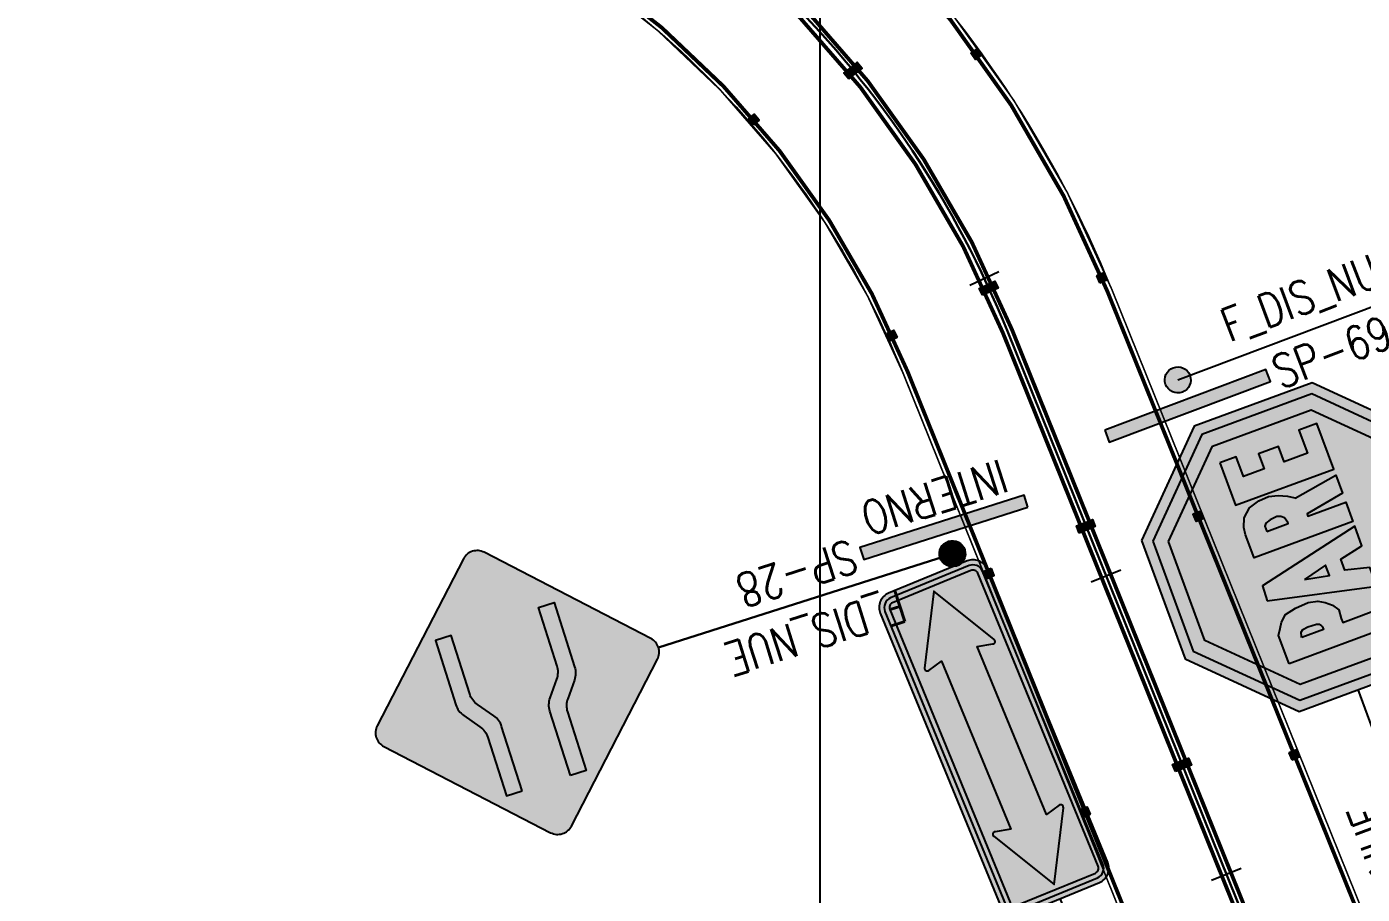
# Model space of a CAD drawing. Header units: metres. Extents: x 5050567 to 5051779, y 2427177 to 2427777.
# Drawn here: x 5050975.3 to 5051016.87, y 2427469.98 to 2427496.96 of the extents above; entities that cross this region are included whole.
import ezdxf
from ezdxf.enums import TextEntityAlignment as Align

# ---------------------------------------------------------------- set-up
doc = ezdxf.new("R2010")
doc.units = ezdxf.units.M
for name, color, linetype in [('C-ROAD-EJE PROYECTADO', 1, 'Continuous'), ('CVD-ALI-STA-MIN-CD', 7, 'Continuous'), ('GEN-COORD-PAR', 8, 'Continuous'), ('Sen_Vert_Preventivas', 7, 'Continuous'), ('Sen_Vert_Reglamentarias', 7, 'Continuous'), ('SPI-C-ROAD-CNTR-N', 1, 'Continuous'), ('TACHAS', 7, 'Continuous')]:
    doc.layers.add(name, color=color, linetype=linetype)
doc.layers.add('SEN_BASE_DEM', color=7, linetype='Continuous', lineweight=13, true_color=0xffffff)
doc.styles.add('TEXTO_ACCION_FASE', font='romans.shx', dxfattribs={"width": 0.8})

# ---------------------------------------------------------------- blocks, each defined once
blk = doc.blocks.new('th-')
at = {"layer": 'TACHAS', "true_color": 0xffffff}
h = blk.add_hatch(color=7, dxfattribs=at)
h.dxf.hatch_style = 1
h.paths.add_polyline_path([(0, -0.118), (-0.236, -0.118), (-0.236, 0.118), (0, 0.118)])
at = {"layer": 'TACHAS'}
for points in [[(-0.005, 0.112), (-0.076, 0.102), (-0.076, 0.015), (-0.074, 0.013), (-0.005, 0.004)], [(-0.005, -0.002), (-0.076, 0.008), (-0.076, -0.081), (-0.005, -0.11)]]:
    blk.add_hatch(color=1, dxfattribs=at).paths.add_polyline_path(points)
at = {"layer": 'TACHAS', "color": 7, "lineweight": 0, "ltscale": 10}
blk.add_line((-0.076, 0.015), (-0.074, 0.013), dxfattribs=at)
at = {"layer": 'TACHAS', "color": 18, "lineweight": 30, "true_color": 0x000000}
blk.add_lwpolyline([(0, -0.118), (-0.236, -0.118), (-0.236, 0.118), (0, 0.118)], close=True, dxfattribs=at)
at = {"layer": 'TACHAS', "color": 18, "lineweight": 5, "true_color": 0x000000, "const_width": 0.0004}
for points in [[(-0.236, -0.118), (0, -0.118), (0, 0.118), (-0.236, 0.118)], [(-0.082, 0.107), (-0.154, 0.107), (-0.154, -0.085), (-0.082, -0.085)], [(-0.076, -0.081), (-0.005, -0.11), (-0.005, -0.002), (-0.076, 0.008)]]:
    blk.add_lwpolyline(points, close=True, dxfattribs=at)
at = {"layer": 'TACHAS', "color": 18, "lineweight": 5, "true_color": 0x000000}
for points, const_width in [([(-0.236, 0.118), (-0.154, 0.107)], 0.0004), ([(-0.231, 0.112), (-0.231, 0.004)], 0.000182), ([(-0.16, 0.102), (-0.16, 0.004), (-0.231, 0.004)], 0.0004), ([(0, 0.118), (-0.082, 0.107)], 0.0004), ([(-0.005, 0.004), (-0.005, 0.112), (-0.076, 0.102), (-0.076, 0.013), (-0.005, 0.004)], 0.0004), ([(-0.231, -0.11), (-0.231, -0.002), (-0.16, -0.002), (-0.16, -0.081)], 0.0004), ([(-0.231, -0.11), (-0.16, -0.081)], 0.0004), ([(0, -0.118), (-0.082, -0.085)], 0.0004)]:
    blk.add_lwpolyline(points, dxfattribs=dict(at, const_width=const_width))
for points in [[(-0.231, 0.112, 0.0004, 0.0004, 0), (-0.16, 0.102, 0.000182, 0.000182, 0)], [(-0.236, -0.118, 0.0004, 0.0004, 0), (-0.154, -0.085, 0.000182, 0.000182, 0)]]:
    blk.add_lwpolyline(points, format="xyseb", dxfattribs=at)
blk = doc.blocks.new('THAD')
at = {"layer": 'TACHAS'}
h = blk.add_hatch(color=50, dxfattribs=at)
h.paths.add_polyline_path([(-0.118, 0.261), (-0.118, 0.025), (0.118, 0.025), (0.118, 0.261), (0.036, 0.25), (0.036, 0.058), (-0.036, 0.058), (-0.036, 0.25)])
h.paths.add_polyline_path([(-0.042, 0.245), (-0.042, 0.146), (-0.113, 0.146), (-0.113, 0.254)], flags=16)
h.paths.add_polyline_path([(0.042, 0.245), (0.113, 0.254), (0.113, 0.146), (0.042, 0.156)], flags=16)
h.paths.add_polyline_path([(-0.042, 0.141), (-0.042, 0.061), (-0.113, 0.033), (-0.113, 0.141)], flags=16)
h.paths.add_polyline_path([(0.042, 0.15), (0.113, 0.141), (0.113, 0.033), (0.042, 0.061)], flags=16)
for color, points in [(50, [(0.036, 0.25), (0.118, 0.261), (-0.118, 0.261), (-0.036, 0.25)]), (40, [(-0.113, 0.146), (-0.042, 0.146), (-0.042, 0.245), (-0.113, 0.254)]), (40, [(-0.042, 0.141), (-0.113, 0.141), (-0.113, 0.033), (-0.042, 0.061)]), (40, [(0.042, 0.245), (0.042, 0.157), (0.044, 0.156), (0.113, 0.146), (0.113, 0.254)]), (40, [(0.042, 0.15), (0.042, 0.061), (0.113, 0.033), (0.113, 0.141)]), (50, [(0.036, -0.05), (0.118, -0.039), (-0.118, -0.039), (-0.036, -0.05)]), (40, [(-0.113, -0.154), (-0.042, -0.154), (-0.042, -0.055), (-0.113, -0.046)]), (40, [(-0.042, -0.159), (-0.113, -0.159), (-0.113, -0.267), (-0.042, -0.239)]), (40, [(0.042, -0.055), (0.042, -0.143), (0.044, -0.144), (0.113, -0.154), (0.113, -0.046)]), (40, [(0.042, -0.15), (0.042, -0.239), (0.113, -0.267), (0.113, -0.159)])]:
    blk.add_hatch(color=color, dxfattribs=at).paths.add_polyline_path(points)
for points in [[(-0.036, 0.25), (-0.036, 0.058), (0.036, 0.058), (0.036, 0.25)], [(-0.036, -0.05), (-0.036, -0.242), (0.036, -0.242), (0.036, -0.05)]]:
    blk.add_hatch(color=50, dxfattribs=at).paths.add_polyline_path(points, flags=17)
h = blk.add_hatch(color=50, dxfattribs=at)
h.paths.add_polyline_path([(-0.118, -0.039), (-0.118, -0.275), (0.118, -0.275), (0.118, -0.039), (0.036, -0.05), (0.036, -0.242), (-0.036, -0.242), (-0.036, -0.05)])
h.paths.add_polyline_path([(-0.042, -0.055), (-0.042, -0.154), (-0.113, -0.154), (-0.113, -0.046)], flags=16)
h.paths.add_polyline_path([(0.042, -0.055), (0.113, -0.046), (0.113, -0.154), (0.042, -0.144)], flags=16)
h.paths.add_polyline_path([(-0.042, -0.159), (-0.042, -0.239), (-0.113, -0.267), (-0.113, -0.159)], flags=16)
h.paths.add_polyline_path([(0.042, -0.15), (0.113, -0.159), (0.113, -0.267), (0.042, -0.239)], flags=16)
at = {"layer": 'TACHAS', "color": 7, "lineweight": 0, "ltscale": 10}
for p, q in [((0.042, 0.157), (0.044, 0.156)), ((0.042, -0.143), (0.044, -0.144))]:
    blk.add_line(p, q, dxfattribs=at)
at = {"layer": 'TACHAS', "color": 7, "true_color": 0xffffff}
for points in [[(0.118, 0.025), (-0.118, 0.025), (-0.118, 0.261), (0.118, 0.261)], [(0.118, -0.275), (-0.118, -0.275), (-0.118, -0.039), (0.118, -0.039)]]:
    blk.add_lwpolyline(points, close=True, dxfattribs=at)
at = {"layer": 'TACHAS', "color": 18, "lineweight": 0, "true_color": 0x000000, "const_width": 0.0004}
for points in [[(-0.118, 0.025), (0.118, 0.025), (0.118, 0.261), (-0.118, 0.261)], [(0.036, 0.25), (-0.036, 0.25), (-0.036, 0.058), (0.036, 0.058)], [(0.042, 0.061), (0.113, 0.033), (0.113, 0.141), (0.042, 0.15)], [(-0.118, -0.275), (0.118, -0.275), (0.118, -0.039), (-0.118, -0.039)], [(0.036, -0.05), (-0.036, -0.05), (-0.036, -0.242), (0.036, -0.242)], [(0.042, -0.239), (0.113, -0.267), (0.113, -0.159), (0.042, -0.15)]]:
    blk.add_lwpolyline(points, close=True, dxfattribs=at)
for points in [[(-0.118, 0.261), (-0.036, 0.25)], [(-0.118, 0.025), (-0.036, 0.058)], [(-0.042, 0.245), (-0.042, 0.146), (-0.113, 0.146)], [(-0.113, 0.033), (-0.113, 0.141), (-0.042, 0.141), (-0.042, 0.061)], [(-0.113, 0.033), (-0.042, 0.061)], [(0.118, 0.261), (0.036, 0.25)], [(0.118, 0.025), (0.036, 0.058)], [(0.113, 0.146), (0.113, 0.254), (0.042, 0.245), (0.042, 0.156), (0.113, 0.146)], [(-0.118, -0.039), (-0.036, -0.05)], [(-0.118, -0.275), (-0.036, -0.242)], [(-0.042, -0.055), (-0.042, -0.154), (-0.113, -0.154)], [(-0.113, -0.267), (-0.113, -0.159), (-0.042, -0.159), (-0.042, -0.239)], [(-0.113, -0.267), (-0.042, -0.239)], [(0.118, -0.039), (0.036, -0.05)], [(0.118, -0.275), (0.036, -0.242)], [(0.113, -0.154), (0.113, -0.046), (0.042, -0.055), (0.042, -0.144), (0.113, -0.154)]]:
    blk.add_lwpolyline(points, dxfattribs=at)
at = {"layer": 'TACHAS', "color": 18, "lineweight": 0, "true_color": 0x000000}
for points in [[(-0.113, 0.254, 0.0004, 0.0004, 0), (-0.042, 0.245, 0.000182, 0.000182, 0)], [(-0.113, -0.046, 0.0004, 0.0004, 0), (-0.042, -0.055, 0.000182, 0.000182, 0)]]:
    blk.add_lwpolyline(points, format="xyseb", dxfattribs=at)
blk = doc.blocks.new('*U89')
h = blk.add_hatch(color=40)
edge = h.paths.add_edge_path()
edge.add_line((18.186, -5.586), (23.348, -0.424))
edge.add_arc((22.924, 0), 0.6, 315, 405)
edge.add_line((23.348, 0.424), (18.186, 5.586))
edge.add_arc((17.762, 5.162), 0.6, 45, 135)
edge.add_line((17.338, 5.586), (12.176, 0.424))
edge.add_arc((12.6, 0), 0.6, 135, 225)
edge.add_line((12.176, -0.424), (17.338, -5.586))
edge.add_arc((17.762, -5.162), 0.6, 225, 315)
at = {"true_color": 0x000000}
h = blk.add_hatch(color=18, dxfattribs=at)
edge = h.paths.add_edge_path()
edge.add_line((18.08, -5.48), (23.242, -0.318))
edge.add_arc((22.924, 0), 0.45, 315, 405)
edge.add_line((23.242, 0.318), (18.08, 5.48))
edge.add_arc((17.762, 5.162), 0.45, 45, 135)
edge.add_line((17.444, 5.48), (12.282, 0.318))
edge.add_arc((12.6, 0), 0.45, 135, 225)
edge.add_line((12.282, -0.318), (17.444, -5.48))
edge.add_arc((17.762, -5.162), 0.45, 225, 315)
edge = h.paths.add_edge_path(flags=16)
edge.add_line((17.974, -5.374), (23.136, -0.212))
edge.add_arc((22.924, 0), 0.3, 315, 405)
edge.add_line((23.136, 0.212), (17.974, 5.374))
edge.add_arc((17.762, 5.162), 0.3, 45, 135)
edge.add_line((17.55, 5.374), (12.388, 0.212))
edge.add_arc((12.6, 0), 0.3, 135, 225)
edge.add_line((12.388, -0.212), (17.55, -5.374))
edge.add_arc((17.762, -5.162), 0.3, 225, 315)
blk.add_hatch(color=18, dxfattribs=at).paths.add_polyline_path([(17.882, 3.638), (17.35, 3.604), (16.887, 3.518), (16.682, 3.364), (16.356, 3.107), (16.116, 2.867), (15.893, 2.61), (15.67, 1.853), (15.67, -0.629), (14.892, -0.629), (16.253, -2.805), (17.556, -0.629), (16.836, -0.629), (16.836, 1.667), (16.887, 1.976), (17.11, 2.199), (17.299, 2.387), (17.539, 2.49), (17.985, 2.473), (18.276, 2.336), (18.516, 2.13), (18.619, 1.907), (18.671, 1.839), (18.671, -0.06), (18.671, -2.736), (19.837, -2.736), (19.837, -2.543), (19.837, 1.993), (19.682, 2.319), (19.477, 2.73), (19.202, 3.073), (18.911, 3.278), (18.585, 3.467), (18.311, 3.587)])
h = blk.add_hatch(color=7)
edge = h.paths.add_edge_path()
edge.add_ellipse((0, 0), major_axis=(-0.358, 0.358), ratio=1, start_angle=225, end_angle=225)
blk.add_hatch(color=7).paths.add_polyline_path([(3.351, -0.833), (-3.351, -0.833), (-3.351, -1.326), (3.351, -1.326)])
at = {"color": 18, "linetype": 'Continuous', "lineweight": -3, "true_color": 0x000000}
for points in [[(17.338, -5.586, 0.414214), (18.186, -5.586), (23.348, -0.424, 0.414214), (23.348, 0.424), (18.186, 5.586, 0.414214), (17.338, 5.586), (12.176, 0.424, 0.198912), (12, 0)], [(12, 0, 0.198912), (12.176, -0.424), (17.338, -5.586)]]:
    blk.add_lwpolyline(points, format="xyb", dxfattribs=at)
at = {"color": 18, "true_color": 0x000000}
blk.add_lwpolyline([(17.882, 3.638), (17.35, 3.604), (16.887, 3.518), (16.682, 3.364), (16.356, 3.107), (16.116, 2.867), (15.893, 2.61), (15.67, 1.853), (15.67, -0.629), (14.892, -0.629), (16.253, -2.805), (17.556, -0.629), (16.836, -0.629), (16.836, 1.667), (16.887, 1.976), (17.11, 2.199), (17.299, 2.387), (17.539, 2.49), (17.985, 2.473), (18.276, 2.336), (18.516, 2.13), (18.619, 1.907), (18.671, 1.839), (18.671, -0.06), (18.671, -2.736), (19.837, -2.736), (19.837, -2.543), (19.837, 1.993), (19.682, 2.319), (19.477, 2.73), (19.202, 3.073), (18.911, 3.278), (18.585, 3.467), (18.311, 3.587)], close=True, dxfattribs=at)
at = {"color": 7}
blk.add_lwpolyline([(0, 0), (12, 0)], dxfattribs=at)
blk.add_lwpolyline([(-3.351, -0.833), (-3.351, -1.326), (3.351, -1.326), (3.351, -0.833)], close=True, dxfattribs=at)
blk.add_ellipse((0, 0), major_axis=(-0.358, 0.358), ratio=1, start_param=3.926991, end_param=10.210176, dxfattribs=at)
at = {"style": 'TEXTO_ACCION_FASE', "width": 0.8}
blk.add_text('SP-69', height=1.3, dxfattribs=at).set_placement((6, -1.1), align=Align.MIDDLE_CENTER)
for tag, p in [('FASE_ACCION', (6, 1.3)), ('INTERNO', (0, -2.3))]:
    blk.add_attdef(tag, text='', height=1.3, dxfattribs=at).set_placement(p, align=Align.MIDDLE_CENTER)
blk = doc.blocks.new('*U97')
h = blk.add_hatch(color=40)
edge = h.paths.add_edge_path()
edge.add_line((18.186, -5.586), (23.348, -0.424))
edge.add_arc((22.924, 0), 0.6, 315, 405)
edge.add_line((23.348, 0.424), (18.186, 5.586))
edge.add_arc((17.762, 5.162), 0.6, 45, 135)
edge.add_line((17.338, 5.586), (12.176, 0.424))
edge.add_arc((12.6, 0), 0.6, 135, 225)
edge.add_line((12.176, -0.424), (17.338, -5.586))
edge.add_arc((17.762, -5.162), 0.6, 225, 315)
h = blk.add_hatch(color=40)
edge = h.paths.add_edge_path()
edge.add_line((18.186, -5.586), (23.348, -0.424))
edge.add_arc((22.924, 0), 0.6, 315, 405)
edge.add_line((23.348, 0.424), (18.186, 5.586))
edge.add_arc((17.762, 5.162), 0.6, 45, 135)
edge.add_line((17.338, 5.586), (12.176, 0.424))
edge.add_arc((12.6, 0), 0.6, 135, 225)
edge.add_line((12.176, -0.424), (17.338, -5.586))
edge.add_arc((17.762, -5.162), 0.6, 225, 315)
at = {"true_color": 0x000000}
h = blk.add_hatch(color=18, dxfattribs=at)
edge = h.paths.add_edge_path()
edge.add_line((18.08, -5.48), (23.242, -0.318))
edge.add_arc((22.924, 0), 0.45, 315, 405)
edge.add_line((23.242, 0.318), (18.08, 5.48))
edge.add_arc((17.762, 5.162), 0.45, 45, 135)
edge.add_line((17.444, 5.48), (12.282, 0.318))
edge.add_arc((12.6, 0), 0.45, 135, 225)
edge.add_line((12.282, -0.318), (17.444, -5.48))
edge.add_arc((17.762, -5.162), 0.45, 225, 315)
edge = h.paths.add_edge_path(flags=16)
edge.add_line((17.974, -5.374), (23.136, -0.212))
edge.add_arc((22.924, 0), 0.3, 315, 405)
edge.add_line((23.136, 0.212), (17.974, 5.374))
edge.add_arc((17.762, 5.162), 0.3, 45, 135)
edge.add_line((17.55, 5.374), (12.388, 0.212))
edge.add_arc((12.6, 0), 0.3, 135, 225)
edge.add_line((12.388, -0.212), (17.55, -5.374))
edge.add_arc((17.762, -5.162), 0.3, 225, 315)
h = blk.add_hatch(color=18, dxfattribs=at)
edge = h.paths.add_edge_path()
edge.add_line((18.08, -5.48), (23.242, -0.318))
edge.add_arc((22.924, 0), 0.45, 315, 405)
edge.add_line((23.242, 0.318), (18.08, 5.48))
edge.add_arc((17.762, 5.162), 0.45, 45, 135)
edge.add_line((17.444, 5.48), (12.282, 0.318))
edge.add_arc((12.6, 0), 0.45, 135, 225)
edge.add_line((12.282, -0.318), (17.444, -5.48))
edge.add_arc((17.762, -5.162), 0.45, 225, 315)
edge = h.paths.add_edge_path(flags=16)
edge.add_line((17.974, -5.374), (23.136, -0.212))
edge.add_arc((22.924, 0), 0.3, 315, 405)
edge.add_line((23.136, 0.212), (17.974, 5.374))
edge.add_arc((17.762, 5.162), 0.3, 45, 135)
edge.add_line((17.55, 5.374), (12.388, 0.212))
edge.add_arc((12.6, 0), 0.3, 135, 225)
edge.add_line((12.388, -0.212), (17.55, -5.374))
edge.add_arc((17.762, -5.162), 0.3, 225, 315)
h = blk.add_hatch(color=18, dxfattribs=at)
edge = h.paths.add_edge_path()
edge.add_line((16.777, 3.7), (16.777, 1.072))
edge.add_arc((15.977, 1.072), 0.8, 322.4314, 360, ccw=False)
edge.add_line((16.611, 0.584), (16.143, -0.024))
edge.add_arc((16.777, -0.512), 0.8, 142.4314, 180)
edge.add_line((15.977, -0.512), (15.977, -2.9))
edge.add_line((15.977, -2.9), (15.337, -2.9))
edge.add_line((15.337, -2.9), (15.337, -0.272))
edge.add_arc((16.137, -0.272), 0.8, 142.4314, 180, ccw=False)
edge.add_line((15.503, 0.216), (15.971, 0.824))
edge.add_arc((15.337, 1.312), 0.8, 322.4314, 360)
edge.add_line((16.137, 1.312), (16.137, 3.7))
edge.add_line((16.137, 3.7), (16.777, 3.7))
edge = h.paths.add_edge_path()
edge.add_line((18.747, 3.7), (18.747, 1.072))
edge.add_arc((19.547, 1.072), 0.8, 180, 217.5686)
edge.add_line((18.913, 0.584), (19.381, -0.024))
edge.add_arc((18.747, -0.512), 0.8, 0, 37.5686, ccw=False)
edge.add_line((19.547, -0.512), (19.547, -2.9))
edge.add_line((19.547, -2.9), (20.187, -2.9))
edge.add_line((20.187, -2.9), (20.187, -0.272))
edge.add_arc((19.387, -0.272), 0.8, 360, 397.5686)
edge.add_line((20.021, 0.216), (19.553, 0.824))
edge.add_arc((20.187, 1.312), 0.8, 180, 217.5686, ccw=False)
edge.add_line((19.387, 1.312), (19.387, 3.7))
edge.add_line((19.387, 3.7), (18.747, 3.7))
h = blk.add_hatch(color=18, dxfattribs=at)
edge = h.paths.add_edge_path()
edge.add_line((16.777, 3.7), (16.777, 1.072))
edge.add_arc((15.977, 1.072), 0.8, -37.5686, 0, ccw=False)
edge.add_line((16.611, 0.584), (16.143, -0.024))
edge.add_arc((16.777, -0.512), 0.8, 142.4314, 180)
edge.add_line((15.977, -0.512), (15.977, -2.9))
edge.add_line((15.977, -2.9), (15.337, -2.9))
edge.add_line((15.337, -2.9), (15.337, -0.272))
edge.add_arc((16.137, -0.272), 0.8, 142.4314, 180, ccw=False)
edge.add_line((15.503, 0.216), (15.971, 0.824))
edge.add_arc((15.337, 1.312), 0.8, 322.4314, 360)
edge.add_line((16.137, 1.312), (16.137, 3.7))
edge.add_line((16.137, 3.7), (16.777, 3.7))
edge = h.paths.add_edge_path()
edge.add_line((18.747, 3.7), (18.747, 1.072))
edge.add_arc((19.547, 1.072), 0.8, 180, 217.5686)
edge.add_line((18.913, 0.584), (19.381, -0.024))
edge.add_arc((18.747, -0.512), 0.8, 0, 37.5686, ccw=False)
edge.add_line((19.547, -0.512), (19.547, -2.9))
edge.add_line((19.547, -2.9), (20.187, -2.9))
edge.add_line((20.187, -2.9), (20.187, -0.272))
edge.add_arc((19.387, -0.272), 0.8, 360, 397.5686)
edge.add_line((20.021, 0.216), (19.553, 0.824))
edge.add_arc((20.187, 1.312), 0.8, 180, 217.5686, ccw=False)
edge.add_line((19.387, 1.312), (19.387, 3.7))
edge.add_line((19.387, 3.7), (18.747, 3.7))
blk.add_hatch(color=250).paths.add_polyline_path([(3.351, -0.833), (-3.351, -0.833), (-3.351, -1.326), (3.351, -1.326)])
at = {"color": 18, "linetype": 'Continuous', "lineweight": -3, "true_color": 0x000000}
blk.add_lwpolyline([(17.338, -5.586, 0.414214), (18.186, -5.586), (23.348, -0.424, 0.414214), (23.348, 0.424), (18.186, 5.586, 0.414214), (17.338, 5.586), (12.176, 0.424, 0.414214), (12.176, -0.424)], format="xyb", close=True, dxfattribs=at)
blk.add_lwpolyline([(17.338, -5.586, 0.414214), (18.186, -5.586), (23.348, -0.424, 0.414214), (23.348, 0.424), (18.186, 5.586, 0.414214), (17.338, 5.586), (12.176, 0.424, 0.414214), (12.176, -0.424)], format="xyb", close=True, dxfattribs=at)
at = {"color": 18, "true_color": 0x000000}
for points in [[(16.777, 3.7), (16.777, 1.072, -0.165408), (16.611, 0.584), (16.143, -0.024, 0.165408), (15.977, -0.512), (15.977, -2.9), (15.337, -2.9), (15.337, -0.272, -0.165408), (15.503, 0.216), (15.971, 0.824, 0.165408), (16.137, 1.312), (16.137, 3.7)], [(16.777, 3.7), (16.777, 1.072, -0.165408), (16.611, 0.584), (16.143, -0.024, 0.165408), (15.977, -0.512), (15.977, -2.9), (15.337, -2.9), (15.337, -0.272, -0.165408), (15.503, 0.216), (15.971, 0.824, 0.165408), (16.137, 1.312), (16.137, 3.7)], [(18.747, 3.7), (18.747, 1.072, 0.165408), (18.913, 0.584), (19.381, -0.024, -0.165408), (19.547, -0.512), (19.547, -2.9), (20.187, -2.9), (20.187, -0.272, 0.165408), (20.021, 0.216), (19.553, 0.824, -0.165408), (19.387, 1.312), (19.387, 3.7)], [(18.747, 3.7), (18.747, 1.072, 0.165408), (18.913, 0.584), (19.381, -0.024, -0.165408), (19.547, -0.512), (19.547, -2.9), (20.187, -2.9), (20.187, -0.272, 0.165408), (20.021, 0.216), (19.553, 0.824, -0.165408), (19.387, 1.312), (19.387, 3.7)]]:
    blk.add_lwpolyline(points, format="xyb", close=True, dxfattribs=at)
at = {"color": 250, "const_width": 0.5}
blk.add_lwpolyline([(0.25, 0, 1), (-0.25, 0, 1)], format="xyb", close=True, dxfattribs=at)
at = {"color": 250}
blk.add_lwpolyline([(0, 0), (12, 0)], dxfattribs=at)
for points in [[(0, 0), (12, 0)], [(-3.351, -0.833), (-3.351, -1.326), (3.351, -1.326), (3.351, -0.833)]]:
    blk.add_lwpolyline(points, close=True, dxfattribs=at)
blk.add_ellipse((0, 0), major_axis=(-0.358, 0.358), ratio=1, start_param=3.926991, end_param=10.210176, dxfattribs=at)
at = {"style": 'TEXTO_ACCION_FASE', "width": 0.8}
blk.add_text('SP-28', height=1.3, dxfattribs=at).set_placement((6, -1.1), align=Align.MIDDLE_CENTER)
for tag, p in [('FASE_ACCION', (6, 1.3)), ('INTERNO', (0, -2.3))]:
    blk.add_attdef(tag, text='', height=1.3, dxfattribs=at).set_placement(p, align=Align.MIDDLE_CENTER)
blk = doc.blocks.new('*U102')
at = {"true_color": 0x000000}
h = blk.add_hatch(color=18, dxfattribs=at)
edge = h.paths.add_edge_path(flags=16)
edge.add_arc((25.921, -1.374), 0.1, 166.3423, 299.1139)
edge.add_line((25.97, -1.462), (28.595, 0))
edge.add_line((28.595, 0), (25.97, 1.462))
edge.add_arc((25.921, 1.374), 0.1, 60.8861, 193.6577)
edge.add_line((25.824, 1.351), (25.97, 0.75))
edge.add_line((25.97, 0.75), (18.895, 0.75))
edge.add_line((18.895, 0.75), (19.041, 1.351))
edge.add_arc((18.944, 1.374), 0.1, 346.3423, 479.1139)
edge.add_line((18.895, 1.462), (16.27, 0))
edge.add_line((16.27, 0), (18.895, -1.462))
edge.add_arc((18.944, -1.374), 0.1, 240.8861, 373.6577)
edge.add_line((19.041, -1.351), (18.895, -0.75))
edge.add_line((18.895, -0.75), (25.97, -0.75))
edge.add_line((25.97, -0.75), (25.824, -1.351))
edge = h.paths.add_edge_path()
edge.add_arc((28.594, -1.65), 0.6, 270, 360)
edge.add_line((29.194, -1.65), (29.194, 1.65))
edge.add_arc((28.594, 1.65), 0.6, 0, 90)
edge.add_line((28.594, 2.25), (16.271, 2.25))
edge.add_arc((16.271, 1.65), 0.6, 90, 180)
edge.add_line((15.671, 1.65), (15.671, -1.65))
edge.add_arc((16.271, -1.65), 0.6, 180, 270)
edge.add_line((16.271, -2.25), (28.594, -2.25))
at = {"true_color": 0xffffff}
h = blk.add_hatch(color=7, dxfattribs=at)
edge = h.paths.add_edge_path(flags=16)
edge.add_arc((28.594, -1.65), 0.2, 270, 360)
edge.add_line((28.794, -1.65), (28.794, 1.65))
edge.add_arc((28.594, 1.65), 0.2, 0, 90)
edge.add_line((28.594, 1.85), (16.271, 1.85))
edge.add_arc((16.271, 1.65), 0.2, 90, 180)
edge.add_line((16.071, 1.65), (16.071, -1.65))
edge.add_arc((16.271, -1.65), 0.2, 180, 270)
edge.add_line((16.271, -1.85), (28.594, -1.85))
edge = h.paths.add_edge_path()
edge.add_arc((28.594, -1.65), 0.4, 270, 360)
edge.add_line((28.994, -1.65), (28.994, 1.65))
edge.add_arc((28.594, 1.65), 0.4, 0, 90)
edge.add_line((28.594, 2.05), (16.271, 2.05))
edge.add_arc((16.271, 1.65), 0.4, 90, 180)
edge.add_line((15.871, 1.65), (15.871, -1.65))
edge.add_arc((16.271, -1.65), 0.4, 180, 270)
edge.add_line((16.271, -2.05), (28.594, -2.05))
blk.add_hatch(color=7, dxfattribs=at).paths.add_polyline_path([(18.895, 0.75), (19.041, 1.351, 0.654205), (18.895, 1.462), (16.27, 0), (18.895, -1.462, 0.654205), (19.041, -1.351), (18.895, -0.75), (25.97, -0.75), (25.824, -1.351, 0.654205), (25.97, -1.462), (28.595, 0), (25.97, 1.462, 0.654205), (25.824, 1.351), (25.97, 0.75)])
h = blk.add_hatch(color=250)
edge = h.paths.add_edge_path()
edge.add_ellipse((0, 0), major_axis=(-0.358, 0.358), ratio=1, start_angle=225, end_angle=225)
blk.add_hatch(color=250).paths.add_polyline_path([(3.351, -0.833), (-3.351, -0.833), (-3.351, -1.326), (3.351, -1.326)])
at = {"color": 18, "linetype": 'Continuous', "lineweight": -3, "true_color": 0x000000}
for points in [[(28.594, -2.25, 0.414214), (29.194, -1.65), (29.194, 1.65, 0.414214), (28.594, 2.25), (16.271, 2.25, 0.414214), (15.671, 1.65), (15.671, -1.65, 0.414214), (16.271, -2.25)], [(28.594, -2.05, 0.414214), (28.994, -1.65), (28.994, 1.65, 0.414214), (28.594, 2.05), (16.271, 2.05, 0.414214), (15.871, 1.65), (15.871, -1.65, 0.414214), (16.271, -2.05)], [(28.594, -1.85, 0.414214), (28.794, -1.65), (28.794, 1.65, 0.414214), (28.594, 1.85), (16.271, 1.85, 0.414214), (16.071, 1.65), (16.071, -1.65, 0.414214), (16.271, -1.85)]]:
    blk.add_lwpolyline(points, format="xyb", close=True, dxfattribs=at)
at = {"color": 18, "true_color": 0x000000}
blk.add_lwpolyline([(25.824, -1.351, 0.654205), (25.97, -1.462), (28.595, 0), (25.97, 1.462, 0.654205), (25.824, 1.351), (25.97, 0.75), (18.895, 0.75), (19.041, 1.351, 0.654205), (18.895, 1.462), (16.27, 0), (18.895, -1.462, 0.654205), (19.041, -1.351), (18.895, -0.75), (25.97, -0.75)], format="xyb", close=True, dxfattribs=at)
at = {"color": 250}
blk.add_lwpolyline([(0, 0), (15.671, 0)], dxfattribs=at)
blk.add_lwpolyline([(-3.351, -0.833), (-3.351, -1.326), (3.351, -1.326), (3.351, -0.833)], close=True, dxfattribs=at)
blk.add_ellipse((0, 0), major_axis=(-0.358, 0.358), ratio=1, start_param=3.926991, end_param=10.210176, dxfattribs=at)
at = {"style": 'TEXTO_ACCION_FASE', "width": 0.8}
blk.add_text('SR-39', height=1.3, dxfattribs=at).set_placement((7.835, -1.2), align=Align.MIDDLE_CENTER)
for tag, p in [('FASE_ACCION', (7.835, 1.396)), ('INTERNO', (0, -2.3))]:
    blk.add_attdef(tag, text='', height=1.3, dxfattribs=at).set_placement(p, align=Align.MIDDLE_CENTER)
blk = doc.blocks.new('*U105')
for color, points in [(1, [(15.671, 2.447), (15.671, -2.447), (19.131, -5.908), (24.026, -5.908), (27.486, -2.447), (27.486, 2.447), (24.026, 5.908), (19.131, 5.908)]), (250, [(3.351, -0.833), (-3.351, -0.833), (-3.351, -1.326), (3.351, -1.326)])]:
    blk.add_hatch(color=color).paths.add_polyline_path(points)
at = {"true_color": 0xffffff}
h = blk.add_hatch(color=7, dxfattribs=at)
h.dxf.hatch_style = 1
h.paths.add_polyline_path([(16.072, 2.281), (16.072, -2.281), (19.298, -5.506), (23.859, -5.506), (27.085, -2.281), (27.085, 2.281), (23.859, 5.506), (19.298, 5.506)])
h.paths.add_polyline_path([(19.533, 4.939), (16.64, 2.046), (16.64, -2.046), (19.533, -4.939), (23.624, -4.939), (26.517, -2.046), (26.517, 2.046), (23.624, 4.939)], flags=16)
h.paths.add_polyline_path([(22.67, 1.207), (22.892, 1.207), (23.333, 0.87), (22.67, 0.054)], flags=0)
h = blk.add_hatch(color=7, dxfattribs=at)
h.dxf.hatch_style = 1
h.paths.add_polyline_path([(18.335, 1.363), (18.378, 1.363), (18.538, 1.31), (18.605, 1.213), (18.643, 0.993), (18.621, 0.641), (18.584, 0.542), (18.495, 0.484), (18.444, 0.467), (18.335, 0.467)], flags=16)
h.paths.add_polyline_path([(17.548, 2.177), (18.722, 2.177), (18.952, 2.035), (19.167, 1.897), (19.384, 1.643), (19.495, 1.2), (19.525, 0.661), (19.445, 0.293), (19.297, 0.031), (19.103, -0.195), (18.847, -0.366), (18.501, -0.333), (18.335, -0.339), (18.335, -2.068), (17.548, -2.068)])
h.paths.add_polyline_path([(20.411, 0.479), (20.225, -0.49), (20.651, -0.472)], flags=16)
h.paths.add_polyline_path([(20.134, 2.136), (19.194, -2.068), (19.975, -2.068), (20.212, -1.118), (20.663, -1.118), (20.874, -2.068), (21.683, -2.068), (20.748, 2.097)])
h.paths.add_polyline_path([(22.67, 1.207), (22.67, 0.324), (22.719, 0.324), (22.939, 0.385), (23.032, 0.5), (23.079, 0.642), (23.048, 0.932), (22.987, 1.135), (22.892, 1.207)], flags=16)
h.paths.add_polyline_path([(22.831, 2.033), (23.125, 2.002), (23.471, 1.864), (23.768, 1.532), (23.895, 1.089), (23.926, 0.686), (23.832, 0.313), (23.684, -0.012), (23.52, -0.259), (23.5, -0.274), (23.8, -2.068), (23.05, -2.068), (22.77, -0.498), (22.683, -0.496), (22.683, -2.068), (21.882, -2.068), (21.882, 2.033)])
h.paths.add_polyline_path([(25.81, 2.008), (24.05, 2.007), (24.05, -2.068), (25.934, -2.068), (25.934, -1.32), (24.981, -1.32), (24.981, -0.359), (25.621, -0.359), (25.621, 0.467), (24.994, 0.467), (24.994, 1.324), (25.807, 1.324)])
h = blk.add_hatch(color=250)
edge = h.paths.add_edge_path()
edge.add_ellipse((0, 0), major_axis=(-0.358, 0.358), ratio=1, start_angle=225, end_angle=225)
at = {"color": 1}
for points in [[(24.026, 5.908), (19.131, 5.908), (15.671, 2.447), (15.671, -2.447), (19.131, -5.908), (24.026, -5.908), (27.486, -2.447), (27.486, 2.447)], [(23.859, 5.506), (19.298, 5.506), (16.072, 2.281), (16.072, -2.281), (19.298, -5.506), (23.859, -5.506), (27.085, -2.281), (27.085, 2.281)], [(23.624, 4.939), (26.517, 2.046), (26.517, -2.046), (23.624, -4.939), (19.533, -4.939), (16.64, -2.046), (16.64, 2.046), (19.533, 4.939)]]:
    blk.add_lwpolyline(points, close=True, dxfattribs=at)
at = {"color": 7, "true_color": 0xffffff}
for points in [[(17.548, 2.177), (18.722, 2.177), (18.952, 2.035), (19.167, 1.897), (19.384, 1.643), (19.495, 1.2), (19.525, 0.661), (19.445, 0.293), (19.297, 0.031), (19.103, -0.195), (18.847, -0.366), (18.501, -0.333), (18.335, -0.339), (18.335, -2.068), (17.548, -2.068)], [(20.134, 2.136), (19.194, -2.068), (19.975, -2.068), (20.212, -1.118), (20.663, -1.118), (20.874, -2.068), (21.683, -2.068), (20.748, 2.097)], [(22.831, 2.033), (23.125, 2.002), (23.471, 1.864), (23.768, 1.532), (23.895, 1.089), (23.926, 0.686), (23.832, 0.313), (23.684, -0.012), (23.52, -0.259), (23.5, -0.274), (23.8, -2.068), (23.05, -2.068), (22.77, -0.498), (22.683, -0.496), (22.683, -2.068), (21.882, -2.068), (21.882, 2.033)], [(25.81, 2.008), (24.05, 2.007), (24.05, -2.068), (25.934, -2.068), (25.934, -1.32), (24.981, -1.32), (24.981, -0.359), (25.621, -0.359), (25.621, 0.467), (24.994, 0.467), (24.994, 1.324), (25.807, 1.324)], [(18.335, 1.363), (18.378, 1.363), (18.538, 1.31), (18.605, 1.213), (18.643, 0.993), (18.621, 0.641), (18.584, 0.542), (18.495, 0.484), (18.444, 0.467), (18.335, 0.467)], [(22.67, 1.207), (22.67, 0.324), (22.719, 0.324), (22.939, 0.385), (23.032, 0.5), (23.079, 0.642), (23.048, 0.932), (22.987, 1.135), (22.892, 1.207)], [(20.411, 0.479), (20.225, -0.49), (20.651, -0.472)]]:
    blk.add_lwpolyline(points, close=True, dxfattribs=at)
at = {"color": 250}
blk.add_lwpolyline([(0, 0), (15.671, 0)], dxfattribs=at)
blk.add_lwpolyline([(-3.351, -0.833), (-3.351, -1.326), (3.351, -1.326), (3.351, -0.833)], close=True, dxfattribs=at)
blk.add_ellipse((0, 0), major_axis=(-0.358, 0.358), ratio=1, start_param=3.926991, end_param=10.210176, dxfattribs=at)
at = {"style": 'TEXTO_ACCION_FASE', "width": 0.8}
blk.add_text('SR-01', height=1.3, dxfattribs=at).set_placement((7.835, -1.2), align=Align.MIDDLE_CENTER)
for tag, p in [('FASE_ACCION', (7.835, 1.396)), ('INTERNO', (0, -2.3))]:
    blk.add_attdef(tag, text='', height=1.3, dxfattribs=at).set_placement(p, align=Align.MIDDLE_CENTER)
blk = doc.blocks.new('AeccTickLine')
blk.add_line((0, -0.5), (0, 0.5))

msp = doc.modelspace()

# ---------------------------------------------------------------- linework, layer by layer
at = {"layer": 'C-ROAD-EJE PROYECTADO', "color": 30, "linetype": 'Continuous', "lineweight": -3, "const_width": 0.05, "flags": 128}
for points in [[(5050951.876, 2427414.489, 0.322382), (5050960.644, 2427421.389, 0.188195), (5050959.356, 2427434.047), (5050945.908, 2427460.3, -0.427734), (5050962.312, 2427507.425), (5050962.369, 2427507.451, -0.427167), (5051009.069, 2427488.801), (5051023.348, 2427453.404)], [(5050968.441, 2427408.194, -0.241431), (5050966.631, 2427417.23, 0.213789), (5050965.587, 2427437.238), (5050952.138, 2427463.491, -0.427734), (5050965.214, 2427501.055), (5050965.271, 2427501.081, -0.427167), (5051002.577, 2427486.182), (5051016.837, 2427450.833), (5051023.272, 2427437.247)]]:
    msp.add_lwpolyline(points, format="xyb", dxfattribs=at)
at = {"layer": 'GEN-COORD-PAR', "linetype": 'Continuous'}
msp.add_line((5051000, 2427355.928), (5051000, 2427531.78), dxfattribs=at)
at = {"layer": 'SEN_BASE_DEM'}
for points in [[(5051023.348, 2427453.404), (5051009.069, 2427488.801, 0.427167), (5050962.369, 2427507.451)], [(5050965.271, 2427501.081, -0.427167), (5051002.577, 2427486.182), (5051016.837, 2427450.833), (5051023.272, 2427437.247)]]:
    msp.add_lwpolyline(points, format="xyb", dxfattribs=at)
at = {"layer": 'SEN_BASE_DEM', "const_width": 0.12, "flags": 128}
for points in [[(5051019.314, 2427463.002), (5051008.929, 2427488.745, 0.239316), (5050985.293, 2427509.374)], [(5050967.351, 2427419.956, 0.183811), (5050965.453, 2427437.17), (5050952.005, 2427463.423, -0.427734), (5050965.151, 2427501.191), (5050965.209, 2427501.217, -0.427167), (5051002.716, 2427486.238), (5051016.974, 2427450.893)]]:
    msp.add_lwpolyline(points, format="xyb", dxfattribs=at)
at = {"layer": 'SEN_BASE_DEM', "color": 40, "linetype": 'Continuous', "const_width": 0.12, "flags": 128}
for points in [[(5050960.371, 2427413.69, 0.091692), (5050962.17, 2427415.907), (5050963.133, 2427418.308, 0.217004), (5050962.338, 2427435.574), (5050948.89, 2427461.827, -0.427734), (5050963.7, 2427504.376), (5050963.758, 2427504.402, -0.427167), (5051005.962, 2427487.548), (5051016.133, 2427462.335)], [(5050962.242, 2427412.938, -0.077341), (5050962.379, 2427415.622), (5050963.411, 2427418.196, 0.217004), (5050962.605, 2427435.711), (5050949.157, 2427461.964, -0.427734), (5050963.825, 2427504.103), (5050963.882, 2427504.129, -0.427167), (5051005.684, 2427487.436), (5051015.839, 2427462.26)]]:
    msp.add_lwpolyline(points, format="xyb", dxfattribs=at)
at = {"layer": 'SPI-C-ROAD-CNTR-N', "color": 1, "linetype": 'Continuous', "lineweight": 30, "flags": 128}
msp.add_lwpolyline([(5050961.305, 2427413.346), (5050963.272, 2427418.252, 0.217004), (5050962.471, 2427435.642), (5050949.023, 2427461.896, -0.427734), (5050963.763, 2427504.24), (5050963.82, 2427504.266, -0.427167), (5051005.823, 2427487.492), (5051020.122, 2427452.046)], format="xyb", dxfattribs=at)

# ---------------------------------------------------------------- block references
at = {"layer": 'CVD-ALI-STA-MIN-CD', "color": 7, "linetype": 'Continuous', "lineweight": -3}
for p, rotation in [((5051005.106, 2427489.131), 295.2448742795422), ((5051008.894, 2427479.877), 291.9693611031019), ((5051012.635, 2427470.604), 291.9693611031019)]:
    msp.add_blockref('AeccTickLine', p, dxfattribs=dict(at, rotation=rotation))
at = {"layer": 'SEN_BASE_DEM'}
for name, p, rotation in [('th-', (5051004.786, 2427496.207), 126.1185652881524), ('THAD', (5051001.022, 2427495.6), 309.2837824458147), ('th-', (5050998.008, 2427493.982), 310.6292392047739), ('THAD', (5051005.246, 2427488.831), 294.6394937528479), ('th-', (5051008.717, 2427489.26), 112.8901024852713), ('th-', (5051002.283, 2427487.253), 294.2297316520097), ('th-', (5051011.714, 2427481.842), 111.9693611037527), ('THAD', (5051008.27, 2427481.425), 291.9693611048975), ('th-', (5051005.296, 2427479.842), 291.969361102797), ('th-', (5051014.707, 2427474.423), 111.9693611037527), ('THAD', (5051011.263, 2427474.006), 291.9693611048975), ('th-', (5051008.289, 2427472.423), 291.969361102797)]:
    msp.add_blockref(name, p, dxfattribs=dict(at, rotation=rotation))
at = {"layer": 'Sen_Vert_Preventivas', "xscale": 0.8, "yscale": 0.8, "zscale": 0.8}
for name, p, rotation, values in [('*U89', (5051011.126, 2427485.976), 20.62962644262345, {'FASE_ACCION': 'F_DIS_NUE'}), ('*U97', (5051004.111, 2427480.569), 197.6864126356521, {'INTERNO': 'INTERNO', 'FASE_ACCION': 'F_DIS_NUE'})]:
    msp.add_blockref(name, p, dxfattribs=dict(at, rotation=rotation)).add_auto_attribs(values)
at = {"layer": 'Sen_Vert_Reglamentarias', "xscale": 0.8, "yscale": 0.8, "zscale": 0.8}
for name, p, rotation in [('*U105', (5051021.078, 2427464.577), 110.2270442463865), ('*U102', (5051012.234, 2427458.245), 112.3637353739056)]:
    msp.add_blockref(name, p, dxfattribs=dict(at, rotation=rotation)).add_auto_attribs({'INTERNO': 'INTERNO', 'FASE_ACCION': 'F_DIS_NUE'})

doc.saveas('drawing.dxf')
